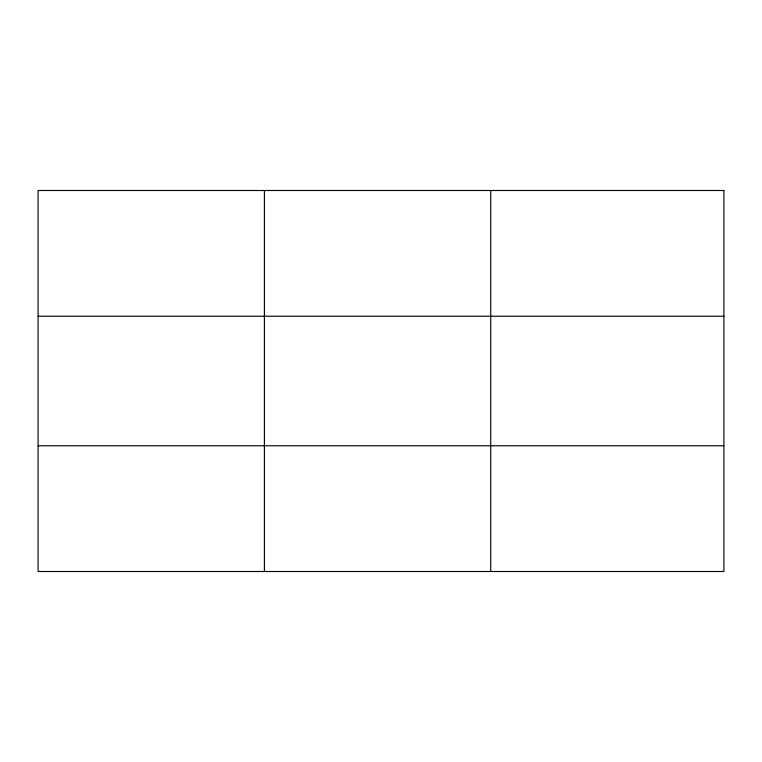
<?xml version="1.0" encoding="UTF-8"?>
<svg xmlns="http://www.w3.org/2000/svg" width="762" height="762" viewBox="0 0 762 762"><rect width="100%" height="100%" fill="white"/><g stroke="black" fill="none" stroke-linecap="round" stroke-linejoin="round"><path stroke-width="1.14" d="M264.414 571.5L264.414 190.5M490.728 571.5L490.728 190.5M38.1 316.23L723.9 316.23M38.1 445.77L723.9 445.77M723.9 190.5L38.1 190.5L38.1 571.5L723.9 571.5L723.9 190.5"/></g></svg>
